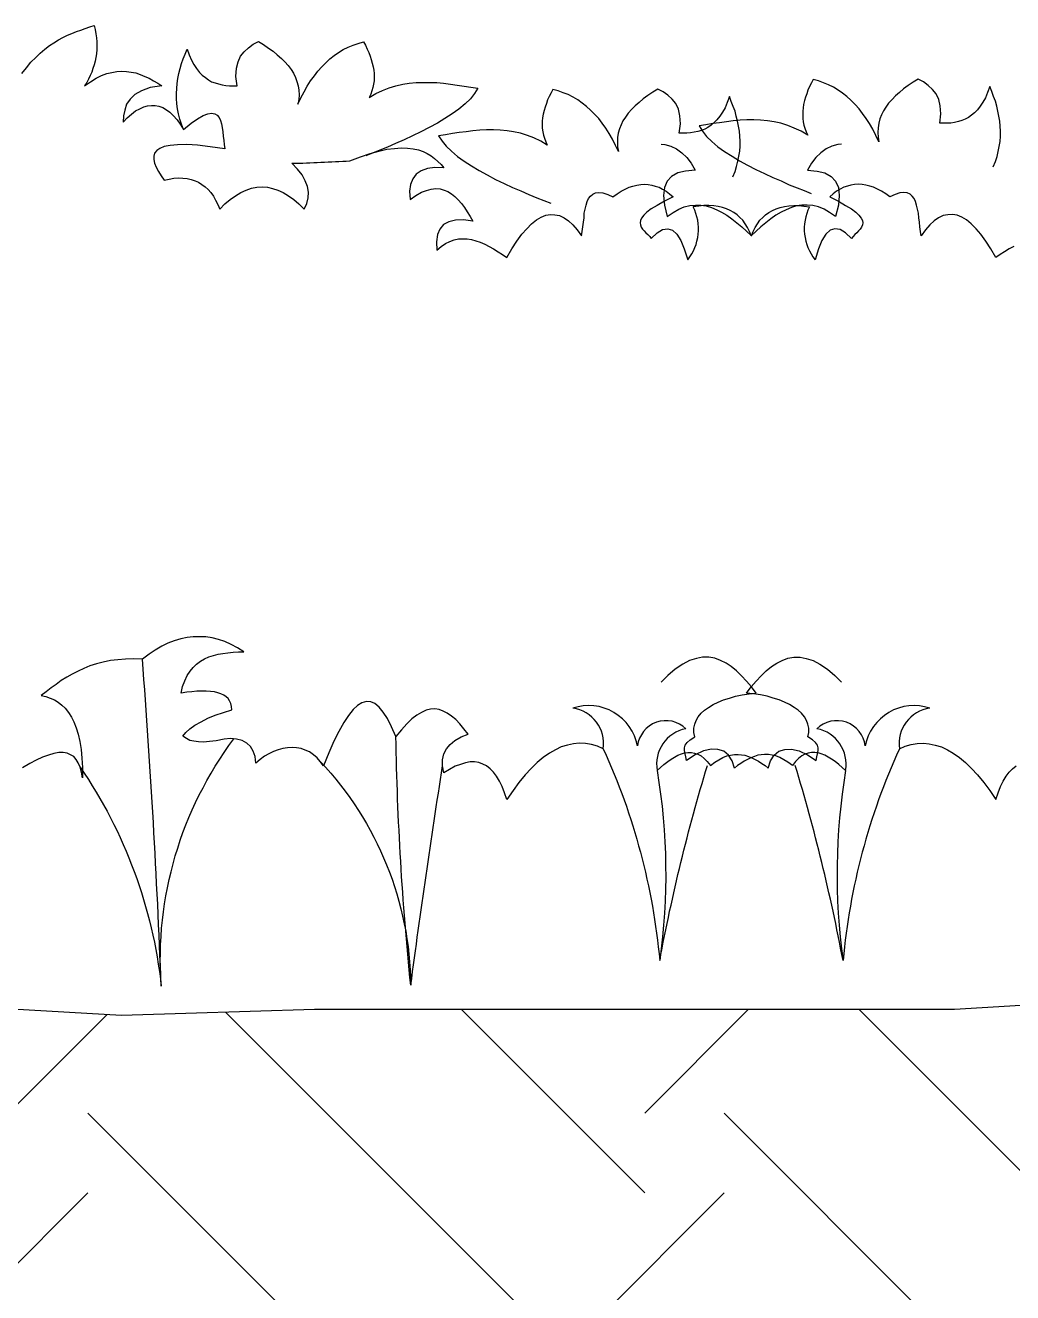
# Model space of a CAD drawing. Extents: x -24232 to 27340, y -23039 to 23489.
# Drawn here: x -18769 to -18330, y -22369 to -21806 of the extents above; entities that cross this region are included whole.
import ezdxf

# ---------------------------------------------------------------- set-up
doc = ezdxf.new("R2010")
doc.units = 0
doc.header["$LTSCALE"] = 10
doc.layers.add('0-HATCH', color=8, linetype='CONTINUOUS')
doc.layers.add('3', color=3, linetype='CONTINUOUS')

msp = doc.modelspace()

# ---------------------------------------------------------------- hatches: boundary and pattern name
at = {"layer": '0-HATCH'}
h = msp.add_hatch(dxfattribs=at)
h.set_pattern_fill('EARTH', color=256, scale=800, angle=45, style=0)
h.set_pattern_definition([(45, (5830.53, -1359.33), (3e-14, 282.8427), [200, -200]), (45, (5777.5, -1306.3), (3e-14, 282.8427), [200, -200]), (45, (5724.46, -1253.27), (3e-14, 282.8427), [200, -200]), (135, (5724.46, -1217.91), (-282.8427, 3e-14), [200, -200]), (135, (5777.5, -1164.88), (-282.8427, 3e-14), [200, -200]), (135, (5830.53, -1111.85), (-282.8427, 3e-14), [200, -200])])
h.paths.add_polyline_path([(-13068.16, -22639.61), (-13387.39, -22639.61), (-13387.39, -22239.61), (-13637.39, -22239.61), (-14387.39, -22239.61), (-14387.39, -22639.61), (-14830.76, -22639.61), (-14980.76, -22489.61), (-15794.02, -22489.61), (-15944.02, -22639.61), (-16019.56, -22639.61), (-16019.56, -22879.36), (-15938.93, -22879.36), (-15761.7, -22870.5), (-15584.46, -22852.79), (-14999.59, -22835.07), (-14840.08, -22835.07), (-14724.88, -22826.21), (-14485.61, -22835.07), (-13785.53, -22897.07), (-13555.13, -22905.93), (-13351.31, -22932.5), (-13068.16, -22932.5)])
h.paths.add_polyline_path([(-16019.56, -22639.61), (-16387.39, -22639.61), (-16387.39, -22239.61), (-16637.39, -22239.61), (-16689.11, -22239.61), (-16724, -22239.61), (-16772.32, -22240.78), (-16885.05, -22243.46), (-16911.89, -22246.15), (-16981.63, -22255.59, 0.004794), (-16982.63, -22264.65, 0.012207), (-16983.67, -22255.73), (-17000.47, -22256.88), (-17094.42, -22256.88), (-17131.01, -22256.88, 0.002551), (-17131.25, -22259.04, -0.000139), (-17131.17, -22256.88), (-17182.99, -22256.88), (-17266.2, -22262.24), (-17448.73, -22262.24), (-17655.92, -22259.04), (-17727.88, -22256.88), (-17781.56, -22251.51), (-17802.87, -22251.51, 0.018007), (-17804.55, -22264.65, 0.006955), (-17806.06, -22251.51), (-17827.19, -22251.51), (-17891.65, -22249.4, -0.018631), (-17889.28, -22265.65, -0.022253), (-17892.67, -22249.37), (-17990.93, -22246.15), (-18146.61, -22243.46), (-18184, -22232.99), (-18355.97, -22243.46), (-18471.39, -22243.46), (-18640.49, -22243.46), (-18726.38, -22246.15), (-18857.3, -22238.6), (-18927.7, -22243.46), (-18994.8, -22243.46), (-19032.38, -22251.51), (-19104.85, -22262.24), (-18393.63, -22533.93), (-18180.95, -22666.79), (-18092.33, -22693.36), (-17959.4, -22790.79), (-17853.06, -22835.07), (-17507.46, -22888.21), (-17436.56, -22888.21), (-17303.64, -22897.07), (-17011.2, -22897.07), (-16825.1, -22897.07), (-16444.05, -22852.79), (-16151.61, -22879.36), (-16071.86, -22879.36), (-16019.56, -22879.36)])

# ---------------------------------------------------------------- linework, layer by layer
at = {"layer": '3', "color": 11}
for points in [[(-18770.56, -21827.47), (-18768.48, -21824.85), (-18766.55, -21822.35), (-18764.47, -21820.28), (-18762.53, -21818.34), (-18760.46, -21816.54), (-18758.38, -21815.02), (-18756.44, -21813.77), (-18754.37, -21812.53), (-18752.43, -21811.42), (-18750.35, -21810.45), (-18748.42, -21809.62), (-18746.34, -21808.79), (-18744.4, -21808.1), (-18742.46, -21807.41), (-18740.39, -21806.71), (-18738.45, -21806.02), (-18738.45, -21806.02), (-18738.03, -21807.82), (-18737.76, -21809.76), (-18737.48, -21811.56), (-18737.34, -21813.36), (-18737.34, -21815.16), (-18737.34, -21816.82), (-18737.48, -21818.62), (-18737.76, -21820.28), (-18738.03, -21821.94), (-18738.45, -21823.6), (-18739, -21825.26), (-18739.56, -21826.78), (-18740.25, -21828.31), (-18740.94, -21829.97), (-18741.77, -21831.35), (-18742.74, -21832.87), (-18742.74, -21832.87), (-18740.11, -21831.07), (-18737.62, -21829.55), (-18735.27, -21828.31), (-18732.91, -21827.47), (-18730.56, -21826.92), (-18728.35, -21826.51), (-18726.13, -21826.37), (-18724.06, -21826.51), (-18721.98, -21826.78), (-18719.9, -21827.2), (-18717.97, -21827.89), (-18715.89, -21828.72), (-18714.09, -21829.55), (-18712.15, -21830.66), (-18710.21, -21831.77), (-18708.41, -21832.87), (-18708.41, -21832.87), (-18713.54, -21833.7), (-18717.41, -21835.09), (-18720.46, -21836.75), (-18722.53, -21838.82), (-18724.06, -21841.04), (-18724.89, -21843.67), (-18725.44, -21846.3), (-18725.58, -21849.07), (-18725.58, -21849.07), (-18723.78, -21847.13), (-18721.84, -21845.47), (-18720.04, -21844.08), (-18718.24, -21843.12), (-18716.44, -21842.28), (-18714.78, -21841.73), (-18712.98, -21841.59), (-18711.32, -21841.59), (-18709.66, -21842.01), (-18708, -21842.56), (-18706.34, -21843.53), (-18704.82, -21844.64), (-18703.29, -21846.16), (-18701.63, -21847.96), (-18700.25, -21849.9), (-18698.73, -21852.25), (-18698.73, -21852.25), (-18695.4, -21849.48), (-18692.5, -21847.54), (-18690.01, -21846.16), (-18687.93, -21845.33), (-18686.27, -21845.05), (-18684.89, -21845.33), (-18683.78, -21845.88), (-18682.95, -21846.99), (-18682.26, -21848.24), (-18681.84, -21849.76), (-18681.56, -21851.42), (-18681.29, -21853.36), (-18681.15, -21855.3), (-18680.87, -21857.23), (-18680.73, -21859.03), (-18680.46, -21860.83), (-18680.46, -21860.83), (-18686.96, -21860), (-18692.5, -21859.31), (-18697.34, -21859.03), (-18701.36, -21859.17), (-18704.68, -21859.45), (-18707.31, -21859.86), (-18709.25, -21860.69), (-18710.63, -21861.66), (-18711.6, -21862.77), (-18712.01, -21864.15), (-18712.01, -21865.68), (-18711.6, -21867.34), (-18710.91, -21869), (-18709.94, -21870.94), (-18708.69, -21872.87), (-18707.31, -21874.81), (-18707.31, -21874.81), (-18705.09, -21874.4), (-18703.02, -21873.98), (-18700.94, -21873.84), (-18699, -21873.98), (-18697.07, -21874.12), (-18695.4, -21874.53), (-18693.61, -21875.09), (-18692.08, -21875.78), (-18690.56, -21876.75), (-18689.18, -21877.72), (-18687.79, -21878.96), (-18686.68, -21880.35), (-18685.44, -21882.01), (-18684.47, -21883.67), (-18683.5, -21885.61), (-18682.67, -21887.68), (-18682.67, -21887.68), (-18680.32, -21885.33), (-18677.96, -21883.39), (-18675.61, -21881.73), (-18673.26, -21880.35), (-18670.91, -21879.24), (-18668.55, -21878.41), (-18666.2, -21877.99), (-18663.85, -21877.86), (-18661.49, -21877.99), (-18659.14, -21878.55), (-18656.79, -21879.24), (-18654.44, -21880.35), (-18652.08, -21881.73), (-18649.73, -21883.39), (-18647.51, -21885.33), (-18645.16, -21887.68), (-18645.16, -21887.68), (-18643.92, -21885.19), (-18643.36, -21882.7), (-18643.22, -21880.21), (-18643.64, -21877.58), (-18644.61, -21875.09), (-18645.99, -21872.46), (-18648.07, -21869.97), (-18650.56, -21867.34), (-18650.56, -21867.34), (-18648.9, -21867.34), (-18647.38, -21867.2), (-18645.72, -21867.2), (-18644.05, -21867.06), (-18642.53, -21867.06), (-18640.87, -21866.92), (-18639.35, -21866.92), (-18637.69, -21866.78), (-18636.03, -21866.78), (-18634.5, -21866.64), (-18632.84, -21866.64), (-18631.18, -21866.51), (-18629.66, -21866.51), (-18628, -21866.37), (-18626.48, -21866.37), (-18624.82, -21866.23), (-18624.82, -21866.23), (-18620.11, -21864.43), (-18615.82, -21863.05), (-18611.94, -21861.94), (-18608.34, -21861.11), (-18605.02, -21860.69), (-18601.98, -21860.42), (-18599.21, -21860.55), (-18596.72, -21860.83), (-18594.37, -21861.39), (-18592.29, -21862.08), (-18590.49, -21862.91), (-18588.69, -21864.02), (-18587.17, -21865.26), (-18585.65, -21866.51), (-18584.26, -21867.89), (-18583.02, -21869.41), (-18583.02, -21869.41), (-18587.03, -21869.27), (-18590.35, -21869.69), (-18593.12, -21870.66), (-18595.33, -21872.18), (-18596.86, -21874.26), (-18597.83, -21876.75), (-18598.24, -21879.79), (-18597.96, -21883.39), (-18597.96, -21883.39), (-18595.47, -21881.59), (-18592.98, -21880.21), (-18590.77, -21879.38), (-18588.69, -21878.82), (-18586.61, -21878.55), (-18584.68, -21878.69), (-18582.88, -21879.24), (-18581.22, -21879.93), (-18579.69, -21880.9), (-18578.17, -21882.15), (-18576.65, -21883.53), (-18575.26, -21885.19), (-18573.88, -21886.99), (-18572.64, -21888.93), (-18571.39, -21891), (-18570.14, -21893.08), (-18570.14, -21893.08), (-18574.3, -21892.53), (-18577.89, -21892.67), (-18580.8, -21893.36), (-18583.15, -21894.6), (-18584.82, -21896.54), (-18585.92, -21899.03), (-18586.34, -21902.22), (-18586.2, -21905.95), (-18586.2, -21905.95), (-18584.26, -21904.29), (-18582.32, -21903.05), (-18580.39, -21902.08), (-18578.45, -21901.39), (-18576.51, -21900.97), (-18574.57, -21900.83), (-18572.64, -21900.97), (-18570.7, -21901.25), (-18568.76, -21901.8), (-18566.82, -21902.35), (-18564.88, -21903.32), (-18562.95, -21904.29), (-18561.01, -21905.4), (-18558.93, -21906.65), (-18556.99, -21907.89), (-18555.06, -21909.27), (-18555.06, -21909.27), (-18552.84, -21905.4), (-18550.63, -21901.94), (-18548.41, -21898.89), (-18546.2, -21896.4), (-18544.12, -21894.19), (-18541.91, -21892.53), (-18539.83, -21891.28), (-18537.76, -21890.45), (-18535.68, -21890.04), (-18533.74, -21890.17), (-18531.67, -21890.59), (-18529.59, -21891.56), (-18527.65, -21892.94), (-18525.71, -21894.74), (-18523.78, -21896.96), (-18521.84, -21899.59), (-18521.84, -21899.59), (-18521.56, -21897.65), (-18521.29, -21895.57), (-18521.01, -21893.5), (-18520.73, -21891.56), (-18520.59, -21889.48), (-18520.18, -21887.68), (-18519.76, -21885.88), (-18519.35, -21884.36), (-18518.66, -21882.98), (-18517.82, -21881.87), (-18516.86, -21881.04), (-18515.61, -21880.49), (-18514.09, -21880.35), (-18512.29, -21880.49), (-18510.21, -21881.18), (-18507.86, -21882.29), (-18507.86, -21882.29), (-18506.06, -21880.9), (-18504.26, -21879.79), (-18502.46, -21878.82), (-18500.66, -21877.99), (-18499, -21877.44), (-18497.2, -21877.03), (-18495.54, -21876.75), (-18493.88, -21876.61), (-18492.22, -21876.75), (-18490.56, -21877.03), (-18489.04, -21877.44), (-18487.37, -21877.99), (-18485.85, -21878.82), (-18484.19, -21879.79), (-18482.67, -21880.9), (-18481.15, -21882.29), (-18481.15, -21882.29), (-18485.02, -21884.22), (-18488.21, -21886.02), (-18490.84, -21887.54), (-18492.77, -21889.07), (-18494.16, -21890.45), (-18495.13, -21891.7), (-18495.68, -21892.8), (-18495.82, -21893.77), (-18495.68, -21894.74), (-18495.26, -21895.71), (-18494.71, -21896.54), (-18494.02, -21897.37), (-18493.19, -21898.2), (-18492.36, -21899.03), (-18491.53, -21899.86), (-18490.84, -21900.69), (-18490.84, -21900.69), (-18488.21, -21898.2), (-18485.85, -21896.82), (-18483.5, -21896.4), (-18481.42, -21897.09), (-18479.49, -21898.89), (-18477.69, -21901.66), (-18476.16, -21905.4), (-18474.64, -21910.24)], [(-18698.73, -21852.25), (-18698.73, -21852.25), (-18699.7, -21849.9), (-18700.39, -21847.68), (-18700.94, -21845.33), (-18701.36, -21843.12), (-18701.77, -21840.9), (-18701.91, -21838.55), (-18701.91, -21836.33), (-18701.77, -21834.12), (-18701.63, -21831.9), (-18701.22, -21829.69), (-18700.8, -21827.47), (-18700.25, -21825.26), (-18699.7, -21823.05), (-18698.86, -21820.97), (-18698.03, -21818.76), (-18697.2, -21816.54), (-18697.2, -21816.54), (-18696.23, -21819.17), (-18695.27, -21821.52), (-18694.16, -21823.46), (-18692.91, -21825.26), (-18691.67, -21826.92), (-18690.42, -21828.17), (-18689.04, -21829.27), (-18687.65, -21830.24), (-18686.27, -21831.07), (-18684.75, -21831.63), (-18683.22, -21832.04), (-18681.56, -21832.46), (-18679.9, -21832.73), (-18678.24, -21832.87), (-18676.58, -21832.87), (-18674.92, -21832.87), (-18674.92, -21832.87), (-18675.47, -21828.72), (-18675.2, -21825.12), (-18674.5, -21822.22), (-18673.4, -21819.72), (-18671.74, -21817.79), (-18669.8, -21815.99), (-18667.72, -21814.46), (-18665.37, -21813.22), (-18665.37, -21813.22), (-18663.15, -21814.6), (-18660.94, -21816.13), (-18658.86, -21817.51), (-18657.06, -21819.17), (-18655.27, -21820.69), (-18653.74, -21822.22), (-18652.22, -21823.88), (-18650.97, -21825.68), (-18649.87, -21827.34), (-18649.04, -21829.14), (-18648.35, -21830.94), (-18647.79, -21832.87), (-18647.51, -21834.81), (-18647.38, -21836.89), (-18647.51, -21838.96), (-18647.93, -21841.04), (-18647.93, -21841.04), (-18646.55, -21838.27), (-18645.16, -21835.5), (-18643.78, -21833.01), (-18642.26, -21830.66), (-18640.59, -21828.44), (-18639.07, -21826.37), (-18637.27, -21824.43), (-18635.47, -21822.63), (-18633.67, -21820.97), (-18631.74, -21819.45), (-18629.8, -21818.06), (-18627.72, -21816.82), (-18625.51, -21815.71), (-18623.29, -21814.88), (-18621.08, -21814.05), (-18618.73, -21813.36), (-18618.73, -21813.36), (-18617.9, -21814.88), (-18617.06, -21816.54), (-18616.37, -21818.06), (-18615.82, -21819.72), (-18615.27, -21821.25), (-18614.85, -21822.77), (-18614.43, -21824.43), (-18614.16, -21825.95), (-18614.02, -21827.47), (-18614.02, -21829), (-18614.02, -21830.66), (-18614.3, -21832.18), (-18614.57, -21833.7), (-18614.99, -21835.09), (-18615.54, -21836.61), (-18616.23, -21838.13), (-18616.23, -21838.13), (-18613.33, -21836.33), (-18610.28, -21834.95), (-18607.38, -21833.84), (-18604.33, -21832.87), (-18601.29, -21832.18), (-18598.38, -21831.77), (-18595.33, -21831.49), (-18592.29, -21831.35), (-18589.24, -21831.35), (-18586.2, -21831.49), (-18583.15, -21831.77), (-18580.11, -21832.18), (-18577.06, -21832.6), (-18574.02, -21833.01), (-18570.97, -21833.56), (-18567.93, -21833.98), (-18567.93, -21833.98), (-18569.45, -21836.33), (-18571.25, -21838.69), (-18573.6, -21840.9), (-18576.37, -21843.25), (-18579.28, -21845.33), (-18582.6, -21847.41), (-18585.92, -21849.48), (-18589.52, -21851.42), (-18593.26, -21853.36), (-18597, -21855.16), (-18600.73, -21856.96), (-18604.47, -21858.48), (-18608.07, -21860.14), (-18611.53, -21861.52), (-18614.71, -21862.77), (-18617.76, -21864.02)], [(-18338.82, -21868.95), (-18338.82, -21868.95), (-18337.85, -21866.6), (-18337.15, -21864.38), (-18336.6, -21862.03), (-18336.19, -21859.81), (-18335.77, -21857.6), (-18335.63, -21855.25), (-18335.63, -21853.03), (-18335.77, -21850.82), (-18335.91, -21848.6), (-18336.32, -21846.39), (-18336.74, -21844.17), (-18337.29, -21841.96), (-18337.85, -21839.74), (-18338.68, -21837.67), (-18339.51, -21835.45), (-18340.34, -21833.24), (-18340.34, -21833.24), (-18341.31, -21835.87), (-18342.28, -21838.22), (-18343.38, -21840.16), (-18344.63, -21841.96), (-18345.87, -21843.62), (-18347.12, -21844.87), (-18348.5, -21845.97), (-18349.89, -21846.94), (-18351.27, -21847.77), (-18352.79, -21848.33), (-18354.32, -21848.74), (-18355.98, -21849.16), (-18357.64, -21849.43), (-18359.3, -21849.57), (-18360.96, -21849.57), (-18362.62, -21849.57), (-18362.62, -21849.57), (-18362.07, -21845.42), (-18362.34, -21841.82), (-18363.04, -21838.91), (-18364.14, -21836.42), (-18365.8, -21834.48), (-18367.74, -21832.69), (-18369.82, -21831.16), (-18372.17, -21829.92), (-18372.17, -21829.92), (-18374.39, -21831.3), (-18376.6, -21832.82), (-18378.68, -21834.21), (-18380.48, -21835.87), (-18382.28, -21837.39), (-18383.8, -21838.91), (-18385.32, -21840.57), (-18386.57, -21842.37), (-18387.67, -21844.04), (-18388.5, -21845.83), (-18389.2, -21847.63), (-18389.75, -21849.57), (-18390.03, -21851.51), (-18390.16, -21853.59), (-18390.03, -21855.66), (-18389.61, -21857.74), (-18389.61, -21857.74), (-18391, -21854.97), (-18392.38, -21852.2), (-18393.76, -21849.71), (-18395.29, -21847.36), (-18396.95, -21845.14), (-18398.47, -21843.07), (-18400.27, -21841.13), (-18402.07, -21839.33), (-18403.87, -21837.67), (-18405.81, -21836.15), (-18407.74, -21834.76), (-18409.82, -21833.52), (-18412.03, -21832.41), (-18414.25, -21831.58), (-18416.46, -21830.75), (-18418.82, -21830.06), (-18418.82, -21830.06), (-18419.65, -21831.58), (-18420.48, -21833.24), (-18421.17, -21834.76), (-18421.72, -21836.42), (-18422.28, -21837.94), (-18422.69, -21839.47), (-18423.11, -21841.13), (-18423.38, -21842.65), (-18423.52, -21844.17), (-18423.52, -21845.7), (-18423.52, -21847.36), (-18423.24, -21848.88), (-18422.97, -21850.4), (-18422.55, -21851.79), (-18422, -21853.31), (-18421.31, -21854.83), (-18421.31, -21854.83), (-18424.21, -21853.03), (-18427.26, -21851.65), (-18430.17, -21850.54), (-18433.21, -21849.57), (-18436.26, -21848.88), (-18439.16, -21848.46), (-18442.21, -21848.19), (-18445.25, -21848.05), (-18448.3, -21848.05), (-18451.34, -21848.19), (-18454.39, -21848.46), (-18457.43, -21848.88), (-18460.48, -21849.29), (-18463.52, -21849.71), (-18466.57, -21850.26), (-18469.61, -21850.68), (-18469.61, -21850.68), (-18468.09, -21853.03), (-18466.29, -21855.38), (-18463.94, -21857.6), (-18461.17, -21859.95), (-18458.26, -21862.03), (-18454.94, -21864.1), (-18451.62, -21866.18), (-18448.02, -21868.12), (-18444.28, -21870.06), (-18440.55, -21871.86), (-18436.81, -21873.65), (-18433.07, -21875.18), (-18429.47, -21876.84), (-18426.01, -21878.22), (-18422.83, -21879.47), (-18419.78, -21880.71)], [(-18454.56, -21873.36), (-18454.56, -21873.36), (-18453.59, -21871), (-18452.9, -21868.79), (-18452.34, -21866.44), (-18451.93, -21864.22), (-18451.51, -21862.01), (-18451.37, -21859.66), (-18451.37, -21857.44), (-18451.51, -21855.23), (-18451.65, -21853.01), (-18452.07, -21850.8), (-18452.48, -21848.58), (-18453.04, -21846.37), (-18453.59, -21844.15), (-18454.42, -21842.08), (-18455.25, -21839.86), (-18456.08, -21837.65), (-18456.08, -21837.65), (-18457.05, -21840.28), (-18458.02, -21842.63), (-18459.13, -21844.57), (-18460.37, -21846.37), (-18461.62, -21848.03), (-18462.86, -21849.27), (-18464.25, -21850.38), (-18465.63, -21851.35), (-18467.01, -21852.18), (-18468.54, -21852.73), (-18470.06, -21853.15), (-18471.72, -21853.57), (-18473.38, -21853.84), (-18475.04, -21853.98), (-18476.7, -21853.98), (-18478.36, -21853.98), (-18478.36, -21853.98), (-18477.81, -21849.83), (-18478.09, -21846.23), (-18478.78, -21843.32), (-18479.89, -21840.83), (-18481.55, -21838.89), (-18483.49, -21837.09), (-18485.56, -21835.57), (-18487.91, -21834.33), (-18487.91, -21834.33), (-18490.13, -21835.71), (-18492.34, -21837.23), (-18494.42, -21838.62), (-18496.22, -21840.28), (-18498.02, -21841.8), (-18499.54, -21843.32), (-18501.06, -21844.98), (-18502.31, -21846.78), (-18503.42, -21848.44), (-18504.25, -21850.24), (-18504.94, -21852.04), (-18505.49, -21853.98), (-18505.77, -21855.92), (-18505.91, -21857.99), (-18505.77, -21860.07), (-18505.35, -21862.15), (-18505.35, -21862.15), (-18506.74, -21859.38), (-18508.12, -21856.61), (-18509.51, -21854.12), (-18511.03, -21851.77), (-18512.69, -21849.55), (-18514.21, -21847.48), (-18516.01, -21845.54), (-18517.81, -21843.74), (-18519.61, -21842.08), (-18521.55, -21840.55), (-18523.49, -21839.17), (-18525.56, -21837.92), (-18527.78, -21836.82), (-18529.99, -21835.99), (-18532.21, -21835.16), (-18534.56, -21834.46), (-18534.56, -21834.46), (-18535.39, -21835.99), (-18536.22, -21837.65), (-18536.91, -21839.17), (-18537.46, -21840.83), (-18538.02, -21842.35), (-18538.43, -21843.88), (-18538.85, -21845.54), (-18539.13, -21847.06), (-18539.26, -21848.58), (-18539.26, -21850.1), (-18539.26, -21851.77), (-18538.99, -21853.29), (-18538.71, -21854.81), (-18538.3, -21856.19), (-18537.74, -21857.72), (-18537.05, -21859.24), (-18537.05, -21859.24), (-18539.96, -21857.44), (-18543, -21856.06), (-18545.91, -21854.95), (-18548.95, -21853.98), (-18552, -21853.29), (-18554.9, -21852.87), (-18557.95, -21852.6), (-18560.99, -21852.46), (-18564.04, -21852.46), (-18567.08, -21852.6), (-18570.13, -21852.87), (-18573.17, -21853.29), (-18576.22, -21853.7), (-18579.26, -21854.12), (-18582.31, -21854.67), (-18585.35, -21855.09), (-18585.35, -21855.09), (-18583.83, -21857.44), (-18582.03, -21859.79), (-18579.68, -21862.01), (-18576.91, -21864.36), (-18574, -21866.44), (-18570.68, -21868.51), (-18567.36, -21870.59), (-18563.76, -21872.53), (-18560.03, -21874.46), (-18556.29, -21876.26), (-18552.55, -21878.06), (-18548.81, -21879.59), (-18545.22, -21881.25), (-18541.76, -21882.63), (-18538.57, -21883.88), (-18535.53, -21885.12)], [(-18486.45, -21858.87), (-18484.73, -21859.03), (-18482.1, -21859.72), (-18479.61, -21860.83), (-18477.26, -21862.63), (-18475.05, -21864.71), (-18473.11, -21867.34), (-18471.31, -21870.38), (-18471.31, -21870.38), (-18475.6, -21870.8), (-18479.06, -21871.63), (-18481.83, -21873.15), (-18483.77, -21875.23), (-18485.01, -21878.13), (-18485.43, -21881.59), (-18485.01, -21885.88), (-18483.77, -21891), (-18483.77, -21891), (-18481.14, -21889.21), (-18478.64, -21887.68), (-18476.15, -21886.71), (-18473.66, -21886.16), (-18471.17, -21885.88), (-18468.82, -21885.88), (-18466.46, -21886.3), (-18464.11, -21886.99), (-18461.76, -21887.96), (-18459.54, -21889.07), (-18457.19, -21890.45), (-18454.98, -21891.97), (-18452.76, -21893.77), (-18450.55, -21895.57), (-18448.47, -21897.51), (-18446.26, -21899.59), (-18446.26, -21899.59), (-18445.56, -21897.65), (-18444.6, -21895.85), (-18443.63, -21894.19), (-18442.52, -21892.67), (-18441.27, -21891.42), (-18440.03, -21890.17), (-18438.51, -21889.21), (-18436.98, -21888.24), (-18435.32, -21887.54), (-18433.52, -21886.99), (-18431.59, -21886.58), (-18429.65, -21886.3), (-18427.43, -21886.16), (-18425.22, -21886.16), (-18423, -21886.44), (-18420.51, -21886.71)], [(-18406.23, -21858.87), (-18407.94, -21859.03), (-18410.57, -21859.72), (-18413.07, -21860.83), (-18415.42, -21862.63), (-18417.63, -21864.71), (-18419.57, -21867.34), (-18421.37, -21870.38), (-18421.37, -21870.38), (-18417.08, -21870.8), (-18413.62, -21871.63), (-18410.85, -21873.15), (-18408.91, -21875.23), (-18407.67, -21878.13), (-18407.25, -21881.59), (-18407.67, -21885.88), (-18408.91, -21891), (-18408.91, -21891), (-18411.54, -21889.21), (-18414.03, -21887.68), (-18416.53, -21886.71), (-18419.02, -21886.16), (-18421.51, -21885.88), (-18423.86, -21885.88), (-18426.21, -21886.3), (-18428.57, -21886.99), (-18430.92, -21887.96), (-18433.14, -21889.07), (-18435.49, -21890.45), (-18437.7, -21891.97), (-18439.92, -21893.77), (-18442.13, -21895.57), (-18444.21, -21897.51), (-18446.42, -21899.59), (-18446.42, -21899.59), (-18447.11, -21897.65), (-18448.08, -21895.85), (-18449.05, -21894.19), (-18450.16, -21892.67), (-18451.41, -21891.42), (-18452.65, -21890.17), (-18454.17, -21889.21), (-18455.7, -21888.24), (-18457.36, -21887.54), (-18459.16, -21886.99), (-18461.09, -21886.58), (-18463.03, -21886.3), (-18465.25, -21886.16), (-18467.46, -21886.16), (-18469.68, -21886.44), (-18472.17, -21886.71)], [(-18329.73, -21904.29), (-18331.67, -21905.4), (-18333.75, -21906.65), (-18335.68, -21907.89), (-18337.62, -21909.27), (-18337.62, -21909.27), (-18339.84, -21905.4), (-18342.05, -21901.94), (-18344.27, -21898.89), (-18346.48, -21896.4), (-18348.56, -21894.19), (-18350.77, -21892.53), (-18352.85, -21891.28), (-18354.92, -21890.45), (-18357, -21890.04), (-18358.94, -21890.17), (-18361.01, -21890.59), (-18363.09, -21891.56), (-18365.03, -21892.94), (-18366.96, -21894.74), (-18368.9, -21896.96), (-18370.84, -21899.59), (-18370.84, -21899.59), (-18371.12, -21897.65), (-18371.39, -21895.57), (-18371.67, -21893.5), (-18371.95, -21891.56), (-18372.09, -21889.48), (-18372.5, -21887.68), (-18372.92, -21885.88), (-18373.33, -21884.36), (-18374.02, -21882.98), (-18374.85, -21881.87), (-18375.82, -21881.04), (-18377.07, -21880.49), (-18378.59, -21880.35), (-18380.39, -21880.49), (-18382.47, -21881.18), (-18384.82, -21882.29), (-18384.82, -21882.29), (-18386.62, -21880.9), (-18388.42, -21879.79), (-18390.22, -21878.82), (-18392.02, -21877.99), (-18393.68, -21877.44), (-18395.48, -21877.03), (-18397.14, -21876.75), (-18398.8, -21876.61), (-18400.46, -21876.75), (-18402.12, -21877.03), (-18403.64, -21877.44), (-18405.3, -21877.99), (-18406.83, -21878.82), (-18408.49, -21879.79), (-18410.01, -21880.9), (-18411.53, -21882.29), (-18411.53, -21882.29), (-18407.66, -21884.22), (-18404.47, -21886.02), (-18401.84, -21887.54), (-18399.91, -21889.07), (-18398.52, -21890.45), (-18397.55, -21891.7), (-18397, -21892.8), (-18396.86, -21893.77), (-18397, -21894.74), (-18397.41, -21895.71), (-18397.97, -21896.54), (-18398.66, -21897.37), (-18399.49, -21898.2), (-18400.32, -21899.03), (-18401.15, -21899.86), (-18401.84, -21900.69), (-18401.84, -21900.69), (-18404.47, -21898.2), (-18406.83, -21896.82), (-18409.18, -21896.4), (-18411.26, -21897.09), (-18413.19, -21898.89), (-18414.99, -21901.66), (-18416.52, -21905.4), (-18418.04, -21910.24)], [(-18512.15, -22127.55), (-18512.15, -22127.55), (-18514.78, -22126.44), (-18517.41, -22125.61), (-18520.04, -22125.19), (-18522.81, -22125.06), (-18525.44, -22125.33), (-18528.07, -22125.89), (-18530.84, -22126.72), (-18533.47, -22127.96), (-18536.09, -22129.48), (-18538.86, -22131.42), (-18541.49, -22133.64), (-18544.26, -22136.27), (-18546.89, -22139.17), (-18549.66, -22142.49), (-18552.29, -22146.09), (-18555.06, -22150.11), (-18555.06, -22150.11), (-18556.03, -22147.06), (-18557.13, -22144.29), (-18558.24, -22141.94), (-18559.62, -22139.73), (-18561.01, -22137.93), (-18562.39, -22136.4), (-18564.05, -22135.16), (-18565.71, -22134.33), (-18567.51, -22133.64), (-18569.45, -22133.36), (-18571.39, -22133.36), (-18573.47, -22133.78), (-18575.68, -22134.47), (-18578.03, -22135.3), (-18580.52, -22136.68), (-18583.02, -22138.2), (-18583.02, -22138.2), (-18583.57, -22135.16), (-18583.57, -22132.39), (-18583.02, -22129.76), (-18581.91, -22127.55), (-18580.25, -22125.61), (-18578.17, -22123.81), (-18575.4, -22122.29), (-18572.22, -22121.04), (-18572.22, -22121.04), (-18574.16, -22118.69), (-18575.96, -22116.47), (-18577.76, -22114.54), (-18579.69, -22113.01), (-18581.49, -22111.77), (-18583.29, -22110.8), (-18585.09, -22110.11), (-18587.03, -22109.83), (-18588.97, -22109.97), (-18590.91, -22110.38), (-18592.98, -22111.35), (-18595.06, -22112.6), (-18597.27, -22114.26), (-18599.49, -22116.47), (-18601.84, -22119.1), (-18604.33, -22122.15), (-18604.33, -22122.15), (-18606.27, -22117.72), (-18608.07, -22114.12), (-18610.01, -22111.21), (-18611.8, -22109), (-18613.74, -22107.48), (-18615.54, -22106.65), (-18617.48, -22106.51), (-18619.42, -22107.06), (-18621.36, -22108.31), (-18623.29, -22110.11), (-18625.37, -22112.74), (-18627.45, -22115.92), (-18629.66, -22119.8), (-18631.87, -22124.22), (-18634.23, -22129.35), (-18636.58, -22135.16), (-18636.58, -22135.16), (-18637.96, -22133.22), (-18639.35, -22131.56), (-18641.01, -22130.18), (-18642.81, -22128.93), (-18644.61, -22128.1), (-18646.41, -22127.41), (-18648.48, -22127.13), (-18650.42, -22126.99), (-18652.5, -22127.13), (-18654.57, -22127.41), (-18656.65, -22127.96), (-18658.73, -22128.79), (-18660.8, -22129.76), (-18662.74, -22130.87), (-18664.68, -22132.25), (-18666.62, -22133.91), (-18666.62, -22133.91), (-18666.89, -22131.01), (-18667.72, -22128.65), (-18668.97, -22126.58), (-18670.63, -22125.06), (-18672.71, -22123.81), (-18675.2, -22123.26), (-18677.83, -22122.98), (-18680.73, -22123.26), (-18680.73, -22123.26), (-18684.19, -22123.95), (-18687.24, -22124.36), (-18689.87, -22124.64), (-18692.08, -22124.5), (-18694.16, -22124.22), (-18695.96, -22123.81), (-18697.48, -22122.98), (-18699, -22122.01), (-18699, -22122.01), (-18697.76, -22120.35), (-18695.96, -22118.69), (-18693.74, -22117.03), (-18690.98, -22115.51), (-18687.93, -22113.98), (-18684.61, -22112.6), (-18681.01, -22111.35), (-18677.27, -22110.25), (-18677.27, -22110.25), (-18677.41, -22108.72), (-18677.69, -22107.48), (-18678.24, -22106.23), (-18678.93, -22105.26), (-18679.76, -22104.43), (-18680.87, -22103.74), (-18682.12, -22103.05), (-18683.5, -22102.63), (-18685.02, -22102.22), (-18686.82, -22102.08), (-18688.62, -22101.94), (-18690.7, -22101.94), (-18692.77, -22101.94), (-18694.99, -22102.22), (-18697.34, -22102.36), (-18699.83, -22102.77), (-18699.83, -22102.77), (-18699.14, -22099.86), (-18698.17, -22097.37), (-18697.07, -22095.02), (-18695.82, -22093.08), (-18694.44, -22091.42), (-18692.91, -22089.9), (-18691.25, -22088.65), (-18689.45, -22087.55), (-18687.51, -22086.72), (-18685.44, -22086.02), (-18683.36, -22085.47), (-18681.29, -22085.19), (-18679.07, -22084.92), (-18676.72, -22084.64), (-18674.37, -22084.5), (-18672.01, -22084.5), (-18672.01, -22084.5), (-18674.78, -22082.7), (-18677.55, -22081.18), (-18680.46, -22079.93), (-18683.22, -22078.97), (-18685.99, -22078.27), (-18688.76, -22077.86), (-18691.67, -22077.72), (-18694.44, -22077.72), (-18697.2, -22078.13), (-18699.97, -22078.69), (-18702.88, -22079.52), (-18705.65, -22080.63), (-18708.41, -22082.01), (-18711.32, -22083.67), (-18714.09, -22085.47), (-18717, -22087.68), (-18717, -22087.68), (-18720.87, -22087.55), (-18724.47, -22087.68), (-18727.93, -22087.96), (-18731.25, -22088.38), (-18734.44, -22089.07), (-18737.48, -22089.76), (-18740.39, -22090.73), (-18743.02, -22091.84), (-18745.65, -22093.08), (-18748.28, -22094.33), (-18750.63, -22095.71), (-18753.12, -22097.24), (-18755.34, -22098.9), (-18757.55, -22100.42), (-18759.76, -22102.22), (-18761.98, -22103.88), (-18761.98, -22103.88), (-18759.9, -22104.29), (-18758.1, -22104.99), (-18756.17, -22105.82), (-18754.51, -22106.79), (-18752.84, -22108.17), (-18751.32, -22109.55), (-18749.94, -22111.35), (-18748.55, -22113.43), (-18747.45, -22115.64), (-18746.48, -22118.27), (-18745.51, -22121.04), (-18744.82, -22124.36), (-18744.26, -22127.82), (-18743.99, -22131.7), (-18743.71, -22135.85), (-18743.71, -22140.42), (-18743.71, -22140.42), (-18744.12, -22137.93), (-18744.68, -22135.71), (-18745.51, -22133.78), (-18746.48, -22132.25), (-18747.58, -22131.01), (-18748.97, -22130.18), (-18750.49, -22129.48), (-18752.29, -22129.21), (-18754.23, -22129.21), (-18756.44, -22129.62), (-18758.8, -22130.31), (-18761.43, -22131.28), (-18764.19, -22132.53), (-18767.1, -22134.05), (-18770.28, -22135.99)], [(-18488.22, -22137.24), (-18488.22, -22137.24), (-18486.7, -22135.85), (-18485.18, -22134.47), (-18483.52, -22133.22), (-18481.99, -22132.11), (-18480.47, -22131.28), (-18478.95, -22130.45), (-18477.43, -22129.76), (-18476.04, -22129.35), (-18474.52, -22129.21), (-18473, -22129.21), (-18471.61, -22129.48), (-18470.09, -22129.9), (-18468.71, -22130.73), (-18467.32, -22131.84), (-18465.94, -22133.22), (-18464.55, -22135.02), (-18464.55, -22135.02), (-18462.62, -22133.5), (-18460.82, -22132.39), (-18459.02, -22131.42), (-18457.22, -22130.73), (-18455.56, -22130.31), (-18453.9, -22130.04), (-18452.24, -22130.04), (-18450.71, -22130.18), (-18449.19, -22130.45), (-18447.67, -22131.01), (-18446.15, -22131.56), (-18444.62, -22132.25), (-18443.1, -22133.08), (-18441.72, -22134.05), (-18440.19, -22135.02), (-18438.81, -22136.13), (-18438.81, -22136.13), (-18437.84, -22132.94), (-18436.18, -22130.45), (-18434.1, -22128.65), (-18431.47, -22127.82), (-18428.57, -22127.69), (-18425.11, -22128.52), (-18421.37, -22130.18), (-18417.49, -22132.81), (-18417.49, -22132.81), (-18417.22, -22131.15), (-18416.94, -22129.76), (-18416.66, -22128.38), (-18416.66, -22127.13), (-18416.94, -22125.89), (-18417.77, -22124.78), (-18419.16, -22123.53), (-18421.23, -22122.29), (-18421.23, -22122.29), (-18420.82, -22120.35), (-18420.82, -22118.41), (-18421.23, -22116.61), (-18421.79, -22114.95), (-18422.75, -22113.29), (-18424, -22111.77), (-18425.52, -22110.38), (-18427.32, -22109.14), (-18429.4, -22107.89), (-18431.61, -22106.79), (-18433.97, -22105.82), (-18436.6, -22104.99), (-18439.36, -22104.16), (-18442.27, -22103.6), (-18445.32, -22103.19), (-18448.5, -22102.77), (-18448.5, -22102.77), (-18446.42, -22100), (-18444.21, -22097.51), (-18441.99, -22095.16), (-18439.78, -22092.94), (-18437.43, -22091.01), (-18435.07, -22089.48), (-18432.58, -22088.24), (-18430.09, -22087.27), (-18427.46, -22086.85), (-18424.69, -22086.85), (-18421.92, -22087.41), (-18418.88, -22088.38), (-18415.83, -22089.9), (-18412.51, -22092.11), (-18409.19, -22095.02), (-18406.23, -22097.87)], [(-18404.46, -22137.24), (-18404.46, -22137.24), (-18405.98, -22135.85), (-18407.5, -22134.47), (-18409.16, -22133.22), (-18410.69, -22132.11), (-18412.21, -22131.28), (-18413.73, -22130.45), (-18415.25, -22129.76), (-18416.64, -22129.35), (-18418.16, -22129.21), (-18419.68, -22129.21), (-18421.07, -22129.48), (-18422.59, -22129.9), (-18423.97, -22130.73), (-18425.36, -22131.84), (-18426.74, -22133.22), (-18428.12, -22135.02), (-18428.12, -22135.02), (-18430.06, -22133.5), (-18431.86, -22132.39), (-18433.66, -22131.42), (-18435.46, -22130.73), (-18437.12, -22130.31), (-18438.78, -22130.04), (-18440.44, -22130.04), (-18441.97, -22130.18), (-18443.49, -22130.45), (-18445.01, -22131.01), (-18446.53, -22131.56), (-18448.06, -22132.25), (-18449.58, -22133.08), (-18450.96, -22134.05), (-18452.48, -22135.02), (-18453.87, -22136.13), (-18453.87, -22136.13), (-18454.84, -22132.94), (-18456.5, -22130.45), (-18458.57, -22128.65), (-18461.2, -22127.82), (-18464.11, -22127.69), (-18467.57, -22128.52), (-18471.31, -22130.18), (-18475.18, -22132.81), (-18475.18, -22132.81), (-18475.46, -22131.15), (-18475.74, -22129.76), (-18476.01, -22128.38), (-18476.01, -22127.13), (-18475.74, -22125.89), (-18474.91, -22124.78), (-18473.52, -22123.53), (-18471.45, -22122.29), (-18471.45, -22122.29), (-18471.86, -22120.35), (-18471.86, -22118.41), (-18471.45, -22116.61), (-18470.89, -22114.95), (-18469.92, -22113.29), (-18468.68, -22111.77), (-18467.16, -22110.38), (-18465.36, -22109.14), (-18463.28, -22107.89), (-18461.07, -22106.79), (-18458.71, -22105.82), (-18456.08, -22104.99), (-18453.32, -22104.16), (-18450.41, -22103.6), (-18447.36, -22103.19), (-18444.18, -22102.77), (-18444.18, -22102.77), (-18446.26, -22100), (-18448.47, -22097.51), (-18450.69, -22095.16), (-18452.9, -22092.94), (-18455.25, -22091.01), (-18457.61, -22089.48), (-18460.1, -22088.24), (-18462.59, -22087.27), (-18465.22, -22086.85), (-18467.99, -22086.85), (-18470.76, -22087.41), (-18473.8, -22088.38), (-18476.85, -22089.9), (-18480.17, -22092.11), (-18483.49, -22095.02), (-18486.45, -22097.87)], [(-18380.53, -22127.55), (-18380.53, -22127.55), (-18377.9, -22126.44), (-18375.27, -22125.61), (-18372.64, -22125.19), (-18369.87, -22125.06), (-18367.24, -22125.33), (-18364.61, -22125.89), (-18361.84, -22126.72), (-18359.21, -22127.96), (-18356.58, -22129.48), (-18353.82, -22131.42), (-18351.19, -22133.64), (-18348.42, -22136.27), (-18345.79, -22139.17), (-18343.02, -22142.49), (-18340.39, -22146.09), (-18337.62, -22150.11), (-18337.62, -22150.11), (-18336.65, -22147.06), (-18335.55, -22144.29), (-18334.44, -22141.94), (-18333.05, -22139.73), (-18331.67, -22137.93), (-18330.29, -22136.4), (-18328.63, -22135.16)]]:
    msp.add_lwpolyline(points, dxfattribs=at)
at = {"layer": '3'}
for points in [[(-18744.68, -22135.71, -0.123541), (-18708.67, -22232.99, 0.009356), (-18717, -22087.68, -1.244611)], [(-18708.67, -22232.99, -0.180158), (-18676.36, -22123.13, -0.884309)], [(-18597.74, -22232.67, -0.021381), (-18604.33, -22122.15, -1.353584)], [(-18512.15, -22127.55, -0.084543), (-18487.08, -22221.69, 3.377403)], [(-18380.53, -22127.55, 0.084543), (-18405.6, -22221.69, -3.377403)], [(-18637.96, -22133.22, -0.188474), (-18597.74, -22232.67, 2.93483)], [(-18597.74, -22232.67, -0.005915), (-18583.57, -22135.16, -0.821168)], [(-18488.22, -22137.24, -0.075976), (-18487.08, -22221.69, -0.026994), (-18465.86, -22134.91, -0.63812)], [(-18404.46, -22137.24, 0.075976), (-18405.6, -22221.69, 0.026994), (-18426.82, -22134.91, 0.63812)]]:
    msp.add_lwpolyline(points, format="xyb", dxfattribs=at)
at = {"layer": '3', "color": 5}
msp.add_lwpolyline([(-17266.2, -22262.24), (-17448.73, -22262.24), (-17655.92, -22259.04), (-17727.88, -22256.88), (-17781.56, -22251.51), (-17827.19, -22251.51), (-17990.93, -22246.15), (-18146.61, -22243.46), (-18184, -22232.99), (-18184, -22232.99), (-18355.97, -22243.46), (-18471.39, -22243.46), (-18640.49, -22243.46), (-18726.38, -22246.15), (-18857.3, -22238.6), (-18927.7, -22243.46), (-18994.8, -22243.46), (-19032.38, -22251.51), (-19104.85, -22262.24), (-19104.85, -22262.24)], dxfattribs=at)
at = {"layer": '3', "color": 11}
for centre, start, end in [((-18491.9, -21896.53), 321.5388, 26.4545), ((-18400.78, -21896.53), 153.5455, 218.4612)]:
    msp.add_arc(centre, 22.04, start, end, dxfattribs=at)
at = {"layer": '3'}
for centre, radius, start, end in [((-18518.7, -22130.52), 22.19, 10.9831, 108.2921), ((-18528, -22125.29), 16.01, 351.8948, 81.6061), ((-18373.98, -22130.52), 22.19, 71.7079, 169.0169), ((-18364.68, -22125.29), 16.01, 98.3939, 188.1052), ((-18484.31, -22127.71), 12.68, 45.6741, 173.581), ((-18408.37, -22127.71), 12.68, 6.419, 134.3259), ((-18472.47, -22134.37), 16.01, 100.7275, 190.3165), ((-18420.21, -22134.37), 16.01, 349.6835, 79.2725)]:
    msp.add_arc(centre, radius, start, end, dxfattribs=at)

doc.saveas('drawing.dxf')
